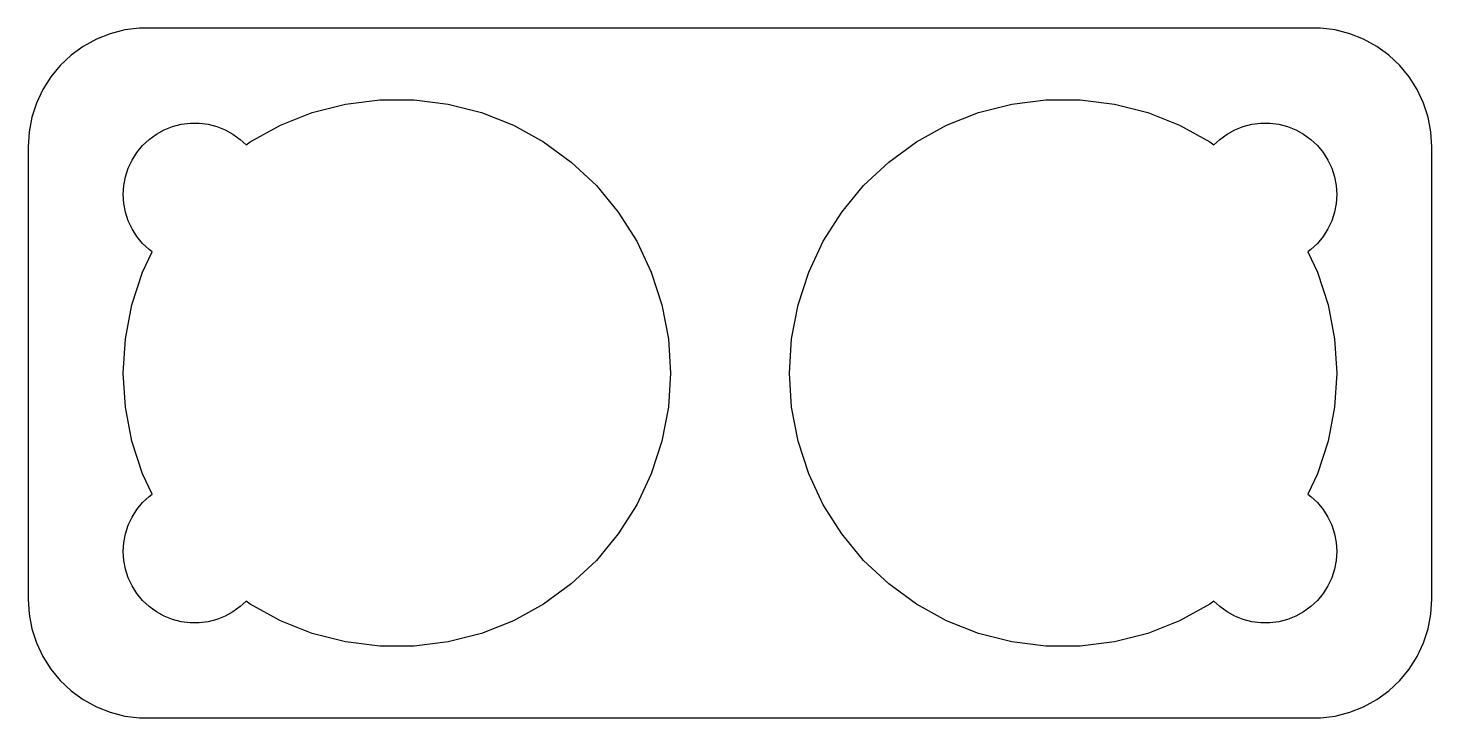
# Model space of a CAD drawing. Header units: metres. Extents: x -29.5 to 29.5, y -14.5 to 14.5.
import ezdxf

# ---------------------------------------------------------------- set-up
doc = ezdxf.new("R2010")
doc.units = ezdxf.units.M

msp = doc.modelspace()

# ---------------------------------------------------------------- linework, layer by layer
for p, q in [((-26.0451, 14.2553), (-26.6289, 14.0241)), ((-25.4369, 14.4114), (-26.0451, 14.2553)), ((-24.8139, 14.4901), (-25.4369, 14.4114)), ((24.8139, 14.4901), (-24.8139, 14.4901)), ((25.4369, 14.4114), (24.8139, 14.4901)), ((26.0451, 14.2553), (25.4369, 14.4114)), ((26.6289, 14.0241), (26.0451, 14.2553)), ((-27.1791, 13.7216), (-27.6871, 13.3526)), ((-26.6289, 14.0241), (-27.1791, 13.7216)), ((27.1791, 13.7216), (26.6289, 14.0241)), ((27.6871, 13.3526), (27.1791, 13.7216)), ((-27.6871, 13.3526), (-28.1448, 12.9227)), ((28.1448, 12.9227), (27.6871, 13.3526)), ((-28.5451, 12.4389), (-28.8815, 11.9088)), ((-28.1448, 12.9227), (-28.5451, 12.4389)), ((28.5451, 12.4389), (28.1448, 12.9227)), ((28.8815, 11.9088), (28.5451, 12.4389)), ((-28.8815, 11.9088), (-29.1489, 11.3406)), ((29.1489, 11.3406), (28.8815, 11.9088)), ((-29.1489, 11.3406), (-29.3429, 10.7434)), ((-17.5537, 10.9371), (-16.1549, 11.2963)), ((-16.1549, 11.2963), (-14.7221, 11.4773)), ((-14.7221, 11.4773), (-13.2779, 11.4773)), ((-13.2779, 11.4773), (-11.8451, 11.2963)), ((-11.8451, 11.2963), (-10.4463, 10.9371)), ((10.4463, 10.9371), (11.8451, 11.2963)), ((11.8451, 11.2963), (13.2779, 11.4773)), ((13.2779, 11.4773), (14.7221, 11.4773)), ((14.7221, 11.4773), (16.1549, 11.2963)), ((16.1549, 11.2963), (17.5537, 10.9371)), ((29.3429, 10.7434), (29.1489, 11.3406)), ((-29.3429, 10.7434), (-29.4606, 10.1267)), ((-18.8965, 10.4055), (-17.5537, 10.9371)), ((-10.4463, 10.9371), (-9.10353, 10.4055)), ((9.10353, 10.4055), (10.4463, 10.9371)), ((17.5537, 10.9371), (18.8965, 10.4055)), ((29.4606, 10.1267), (29.3429, 10.7434)), ((-29.4606, 10.1267), (-29.5, 9.5)), ((-24.4123, 9.81154), (-24.1075, 10.033)), ((-24.1075, 10.033), (-23.7773, 10.2145)), ((-23.7773, 10.2145), (-23.427, 10.3532)), ((-23.427, 10.3532), (-23.0621, 10.4469)), ((-23.0621, 10.4469), (-22.6884, 10.4941)), ((-22.6884, 10.4941), (-22.3116, 10.4941)), ((-22.3116, 10.4941), (-21.9379, 10.4469)), ((-21.9379, 10.4469), (-21.5729, 10.3532)), ((-21.5729, 10.3532), (-21.2227, 10.2145)), ((-21.2227, 10.2145), (-20.8925, 10.033)), ((-20.8925, 10.033), (-20.5877, 9.81154)), ((-20.162, 9.70976), (-18.8965, 10.4055)), ((-9.10353, 10.4055), (-7.83798, 9.70976)), ((7.83798, 9.70976), (9.10353, 10.4055)), ((18.8965, 10.4055), (20.162, 9.70976)), ((20.5877, 9.81154), (20.8925, 10.033)), ((20.8925, 10.033), (21.2227, 10.2145)), ((21.2227, 10.2145), (21.5729, 10.3532)), ((21.5729, 10.3532), (21.9379, 10.4469)), ((21.9379, 10.4469), (22.3116, 10.4941)), ((22.3116, 10.4941), (22.6884, 10.4941)), ((22.6884, 10.4941), (23.0621, 10.4469)), ((23.0621, 10.4469), (23.427, 10.3532)), ((23.427, 10.3532), (23.7773, 10.2145)), ((23.7773, 10.2145), (24.1075, 10.033)), ((24.1075, 10.033), (24.4123, 9.81154)), ((29.5, 9.5), (29.4606, 10.1267)), ((-29.5, 9.5), (-29.5, -9.5)), ((-24.927, 9.26335), (-24.6869, 9.55363)), ((-24.6869, 9.55363), (-24.4123, 9.81154)), ((-20.5877, 9.81154), (-20.3409, 9.57977)), ((-20.3409, 9.57977), (-20.162, 9.70976)), ((-7.83798, 9.70976), (-6.66962, 8.8609)), ((6.66962, 8.8609), (7.83798, 9.70976)), ((20.162, 9.70976), (20.3409, 9.57977)), ((20.3409, 9.57977), (20.5877, 9.81154)), ((24.4123, 9.81154), (24.6869, 9.55363)), ((24.6869, 9.55363), (24.927, 9.26335)), ((29.5, -9.5), (29.5, 9.5)), ((-25.2893, 8.60437), (-25.1289, 8.94525)), ((-25.1289, 8.94525), (-24.927, 9.26335)), ((-6.66962, 8.8609), (-5.61685, 7.87228)), ((5.61685, 7.87228), (6.66962, 8.8609)), ((24.927, 9.26335), (25.1289, 8.94525)), ((25.1289, 8.94525), (25.2893, 8.60437)), ((-25.4057, 8.24606), (-25.2893, 8.60437)), ((25.2893, 8.60437), (25.4057, 8.24606)), ((-25.5, 7.5), (-25.4763, 7.87599)), ((-25.4763, 7.87599), (-25.4057, 8.24606)), ((-5.61685, 7.87228), (-4.6963, 6.75952)), ((4.6963, 6.75952), (5.61685, 7.87228)), ((25.4057, 8.24606), (25.4763, 7.87599)), ((25.4763, 7.87599), (25.5, 7.5)), ((-25.4763, 7.12399), (-25.5, 7.5)), ((-25.4057, 6.75392), (-25.4763, 7.12399)), ((25.4763, 7.12399), (25.4057, 6.75392)), ((25.5, 7.5), (25.4763, 7.12399)), ((-25.2893, 6.39561), (-25.4057, 6.75392)), ((-4.6963, 6.75952), (-3.92247, 5.54016)), ((3.92247, 5.54016), (4.6963, 6.75952)), ((25.4057, 6.75392), (25.2893, 6.39561)), ((-25.1289, 6.05473), (-25.2893, 6.39561)), ((-24.927, 5.73663), (-25.1289, 6.05473)), ((25.1289, 6.05473), (24.927, 5.73663)), ((25.2893, 6.39561), (25.1289, 6.05473)), ((-24.6869, 5.44635), (-24.927, 5.73663)), ((-24.4123, 5.18845), (-24.6869, 5.44635)), ((-3.92247, 5.54016), (-3.30756, 4.23343)), ((3.30756, 4.23343), (3.92247, 5.54016)), ((24.6869, 5.44635), (24.4123, 5.18845)), ((24.927, 5.73663), (24.6869, 5.44635)), ((-24.6924, 4.23343), (-24.2861, 5.09682)), ((-24.2861, 5.09682), (-24.4123, 5.18845)), ((24.4123, 5.18845), (24.2861, 5.09682)), ((24.2861, 5.09682), (24.6924, 4.23343)), ((-25.1387, 2.85992), (-24.6924, 4.23343)), ((-3.30756, 4.23343), (-2.86128, 2.85992)), ((2.86128, 2.85992), (3.30756, 4.23343)), ((24.6924, 4.23343), (25.1387, 2.85992)), ((-25.4093, 1.44133), (-25.1387, 2.85992)), ((-2.86128, 2.85992), (-2.59067, 1.44133)), ((2.59067, 1.44133), (2.86128, 2.85992)), ((25.1387, 2.85992), (25.4093, 1.44133)), ((-25.5, 0), (-25.4093, 1.44133)), ((-2.59067, 1.44133), (-2.5, 0)), ((2.5, 0), (2.59067, 1.44133)), ((25.4093, 1.44133), (25.5, 0)), ((-25.4093, -1.44133), (-25.5, 0)), ((-2.5, 0), (-2.59067, -1.44133)), ((2.59067, -1.44133), (2.5, 0)), ((25.5, 0), (25.4093, -1.44133)), ((-25.1387, -2.85992), (-25.4093, -1.44133)), ((-2.59067, -1.44133), (-2.86128, -2.85992)), ((2.86128, -2.85992), (2.59067, -1.44133)), ((25.4093, -1.44133), (25.1387, -2.85992)), ((-24.6924, -4.23343), (-25.1387, -2.85992)), ((-2.86128, -2.85992), (-3.30756, -4.23343)), ((3.30756, -4.23343), (2.86128, -2.85992)), ((25.1387, -2.85992), (24.6924, -4.23343)), ((-24.2861, -5.09682), (-24.6924, -4.23343)), ((-3.30756, -4.23343), (-3.92247, -5.54016)), ((3.92247, -5.54016), (3.30756, -4.23343)), ((24.6924, -4.23343), (24.2861, -5.09682)), ((-24.6869, -5.44635), (-24.4123, -5.18845)), ((-24.4123, -5.18845), (-24.2861, -5.09682)), ((24.2861, -5.09682), (24.4123, -5.18845)), ((24.4123, -5.18845), (24.6869, -5.44635)), ((-25.1289, -6.05473), (-24.927, -5.73663)), ((-24.927, -5.73663), (-24.6869, -5.44635)), ((-3.92247, -5.54016), (-4.6963, -6.75952)), ((4.6963, -6.75952), (3.92247, -5.54016)), ((24.6869, -5.44635), (24.927, -5.73663)), ((24.927, -5.73663), (25.1289, -6.05473)), ((-25.4057, -6.75392), (-25.2893, -6.39561)), ((-25.2893, -6.39561), (-25.1289, -6.05473)), ((25.1289, -6.05473), (25.2893, -6.39561)), ((25.2893, -6.39561), (25.4057, -6.75392)), ((-25.4763, -7.12399), (-25.4057, -6.75392)), ((-4.6963, -6.75952), (-5.61685, -7.87228)), ((5.61685, -7.87228), (4.6963, -6.75952)), ((25.4057, -6.75392), (25.4763, -7.12399)), ((-25.5, -7.5), (-25.4763, -7.12399)), ((-25.4763, -7.87599), (-25.5, -7.5)), ((25.4763, -7.12399), (25.5, -7.5)), ((25.5, -7.5), (25.4763, -7.87599)), ((-25.4057, -8.24606), (-25.4763, -7.87599)), ((-25.2893, -8.60437), (-25.4057, -8.24606)), ((-5.61685, -7.87228), (-6.66962, -8.8609)), ((6.66962, -8.8609), (5.61685, -7.87228)), ((25.4057, -8.24606), (25.2893, -8.60437)), ((25.4763, -7.87599), (25.4057, -8.24606)), ((-25.1289, -8.94525), (-25.2893, -8.60437)), ((25.2893, -8.60437), (25.1289, -8.94525)), ((-24.927, -9.26335), (-25.1289, -8.94525)), ((-24.6869, -9.55363), (-24.927, -9.26335)), ((-6.66962, -8.8609), (-7.83798, -9.70976)), ((7.83798, -9.70976), (6.66962, -8.8609)), ((24.927, -9.26335), (24.6869, -9.55363)), ((25.1289, -8.94525), (24.927, -9.26335)), ((-29.5, -9.5), (-29.4606, -10.1267)), ((-24.4123, -9.81154), (-24.6869, -9.55363)), ((-24.1075, -10.033), (-24.4123, -9.81154)), ((-20.5877, -9.81154), (-20.8925, -10.033)), ((-20.3409, -9.57977), (-20.5877, -9.81154)), ((-20.162, -9.70976), (-20.3409, -9.57977)), ((-18.8965, -10.4055), (-20.162, -9.70976)), ((-7.83798, -9.70976), (-9.10353, -10.4055)), ((9.10353, -10.4055), (7.83798, -9.70976)), ((20.162, -9.70976), (18.8965, -10.4055)), ((20.3409, -9.57977), (20.162, -9.70976)), ((20.5877, -9.81154), (20.3409, -9.57977)), ((20.8925, -10.033), (20.5877, -9.81154)), ((24.4123, -9.81154), (24.1075, -10.033)), ((24.6869, -9.55363), (24.4123, -9.81154)), ((29.4606, -10.1267), (29.5, -9.5)), ((-29.4606, -10.1267), (-29.3429, -10.7434)), ((-23.7773, -10.2145), (-24.1075, -10.033)), ((-23.427, -10.3532), (-23.7773, -10.2145)), ((-23.0621, -10.4469), (-23.427, -10.3532)), ((-22.6884, -10.4941), (-23.0621, -10.4469)), ((-22.3116, -10.4941), (-22.6884, -10.4941)), ((-21.9379, -10.4469), (-22.3116, -10.4941)), ((-21.5729, -10.3532), (-21.9379, -10.4469)), ((-21.2227, -10.2145), (-21.5729, -10.3532)), ((-20.8925, -10.033), (-21.2227, -10.2145)), ((-17.5537, -10.9371), (-18.8965, -10.4055)), ((-9.10353, -10.4055), (-10.4463, -10.9371)), ((10.4463, -10.9371), (9.10353, -10.4055)), ((18.8965, -10.4055), (17.5537, -10.9371)), ((21.2227, -10.2145), (20.8925, -10.033)), ((21.5729, -10.3532), (21.2227, -10.2145)), ((21.9379, -10.4469), (21.5729, -10.3532)), ((22.3116, -10.4941), (21.9379, -10.4469)), ((22.6884, -10.4941), (22.3116, -10.4941)), ((23.0621, -10.4469), (22.6884, -10.4941)), ((23.427, -10.3532), (23.0621, -10.4469)), ((23.7773, -10.2145), (23.427, -10.3532)), ((24.1075, -10.033), (23.7773, -10.2145)), ((29.3429, -10.7434), (29.4606, -10.1267)), ((-29.3429, -10.7434), (-29.1489, -11.3406)), ((-16.1549, -11.2963), (-17.5537, -10.9371)), ((-10.4463, -10.9371), (-11.8451, -11.2963)), ((11.8451, -11.2963), (10.4463, -10.9371)), ((17.5537, -10.9371), (16.1549, -11.2963)), ((29.1489, -11.3406), (29.3429, -10.7434)), ((-29.1489, -11.3406), (-28.8815, -11.9088)), ((-14.7221, -11.4773), (-16.1549, -11.2963)), ((-13.2779, -11.4773), (-14.7221, -11.4773)), ((-11.8451, -11.2963), (-13.2779, -11.4773)), ((13.2779, -11.4773), (11.8451, -11.2963)), ((14.7221, -11.4773), (13.2779, -11.4773)), ((16.1549, -11.2963), (14.7221, -11.4773)), ((28.8815, -11.9088), (29.1489, -11.3406)), ((-28.8815, -11.9088), (-28.5451, -12.4389)), ((28.5451, -12.4389), (28.8815, -11.9088)), ((-28.5451, -12.4389), (-28.1448, -12.9227)), ((-28.1448, -12.9227), (-27.6871, -13.3526)), ((27.6871, -13.3526), (28.1448, -12.9227)), ((28.1448, -12.9227), (28.5451, -12.4389)), ((-27.6871, -13.3526), (-27.1791, -13.7216)), ((27.1791, -13.7216), (27.6871, -13.3526)), ((-27.1791, -13.7216), (-26.6289, -14.0241)), ((-26.6289, -14.0241), (-26.0451, -14.2553)), ((26.0451, -14.2553), (26.6289, -14.0241)), ((26.6289, -14.0241), (27.1791, -13.7216)), ((-26.0451, -14.2553), (-25.4369, -14.4114)), ((-25.4369, -14.4114), (-24.8139, -14.4901)), ((-24.8139, -14.4901), (24.8139, -14.4901)), ((24.8139, -14.4901), (25.4369, -14.4114)), ((25.4369, -14.4114), (26.0451, -14.2553))]:
    msp.add_line(p, q)

doc.saveas('drawing.dxf')
